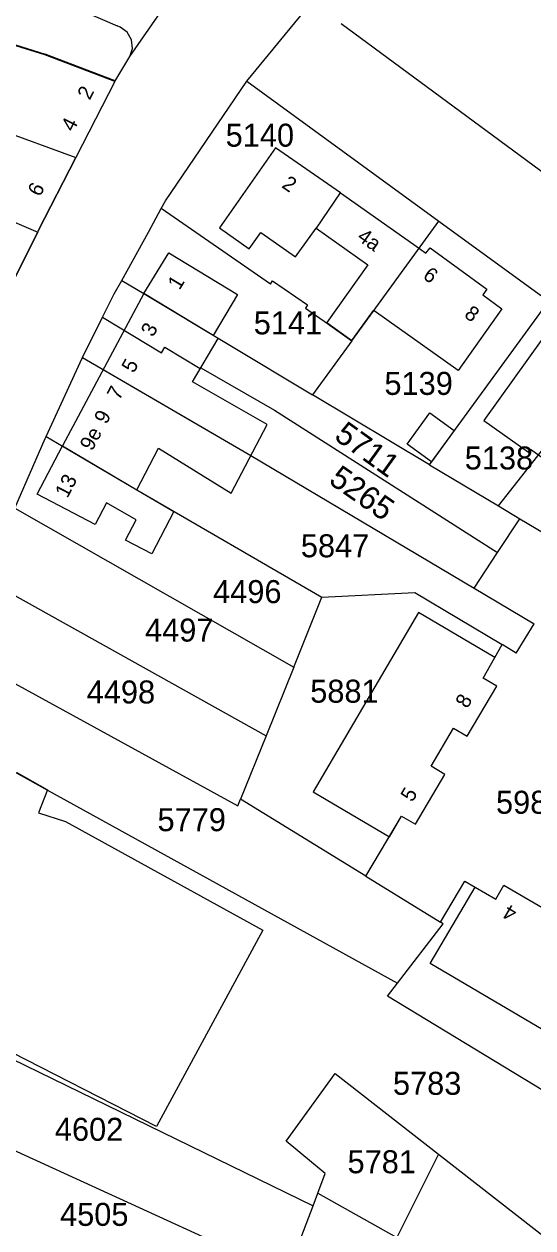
# Model space of a CAD drawing. Extents: x 191922 to 199923, y 328959 to 333350.
# Drawn here: x 196386.6 to 196446.4, y 331055.2 to 331196.6 of the extents above; entities that cross this region are included whole.
import ezdxf

# ---------------------------------------------------------------- set-up
doc = ezdxf.new("R2010")
doc.units = 0
for name, color, linetype in [('enkelbestemming', 7, 'Continuous'), ('Level 6', 7, 'Continuous'), ('maatvoering - maximum aantal wooneenheden', 7, 'Continuous'), ('recreatiewoning', 7, 'Continuous')]:
    doc.layers.add(name, color=color, linetype=linetype)

msp = doc.modelspace()

# ---------------------------------------------------------------- linework, layer by layer
at = {"layer": 'Level 6'}
for p, q in [((196399.03, 331192.79), (196408.67, 331206.7)), ((196378.62, 331204.59), (196397.55, 331196.4)), ((196412.76, 331189.9), (196420.42, 331199.18)), ((196389.07, 331192.97), (196375.41, 331197.24)), ((196397.92, 331196.24), (196397.55, 331196.4)), ((196398.74, 331195.65), (196397.92, 331196.24)), ((196423.85, 331196.65), (196449.47, 331177.76)), ((196399.25, 331194.76), (196398.74, 331195.65)), ((196399.35, 331193.75), (196399.25, 331194.76)), ((196399.03, 331192.79), (196399.35, 331193.75)), ((196397.3, 331189.85), (196389.07, 331192.97)), ((196397.3, 331189.85), (196399.03, 331192.79)), ((196397.3, 331189.85), (196392.72, 331180.93)), ((196403.22, 331175.83), (196412.76, 331189.9)), ((196412.76, 331189.9), (196435.32, 331173.47)), ((196373.78, 331187.87), (196392.72, 331180.93)), ((196357.01, 331185.57), (196388.23, 331172.18)), ((196388.3, 331172.3), (196392.72, 331180.93)), ((196401.24, 331172.16), (196402.74, 331174.94)), ((196402.74, 331174.94), (196403.22, 331175.83)), ((196415.54, 331166.07), (196402.74, 331174.94)), ((196425.1, 331159.39), (196435.32, 331173.47)), ((196435.32, 331173.47), (196447.96, 331164.27)), ((196384.63, 331164.99), (196388.23, 331172.18)), ((196388.3, 331172.3), (196388.23, 331172.18)), ((196398.09, 331166.49), (196401.24, 331172.16)), ((196397.21, 331164.92), (196398.09, 331166.49)), ((196398.09, 331166.49), (196400.7, 331164.95)), ((196415.54, 331166.07), (196415.81, 331166.46)), ((196415.81, 331166.46), (196419.91, 331163.61)), ((196395.84, 331162.16), (196397.21, 331164.92)), ((196400.7, 331164.95), (196420.49, 331153.05)), ((196419.91, 331163.61), (196419.67, 331163.25)), ((196434.21, 331144.85), (196448.23, 331164.07)), ((196393.49, 331157.44), (196395.84, 331162.16)), ((196395.84, 331162.16), (196402.76, 331157.99)), ((196419.67, 331163.25), (196422.24, 331161.42)), ((196422.24, 331161.42), (196425.1, 331159.39)), ((196425.1, 331159.39), (196420.49, 331153.05)), ((196402.76, 331157.99), (196403.15, 331158.64)), ((196403.15, 331158.64), (196407.31, 331156.14)), ((196442.32, 331140.01), (196456.44, 331158.04)), ((196389.22, 331148.17), (196393.46, 331157.38)), ((196393.46, 331157.38), (196393.49, 331157.44)), ((196393.49, 331157.44), (196413.26, 331145.93)), ((196407.31, 331156.14), (196407.36, 331156.23)), ((196407.36, 331156.23), (196416.04, 331151.26)), ((196434.21, 331144.85), (196420.49, 331153.05)), ((196416.04, 331151.26), (196442.21, 331134.55)), ((196385.56, 331139.76), (196389.11, 331147.94)), ((196389.11, 331147.94), (196389.22, 331148.17)), ((196389.22, 331148.17), (196399.85, 331141.92)), ((196413.26, 331145.93), (196439.47, 331130.36)), ((196434.21, 331144.85), (196442.32, 331140.01)), ((196399.85, 331141.92), (196421.57, 331129.3)), ((196385.56, 331139.76), (196418.28, 331121.09)), ((196442.32, 331140.01), (196444.82, 331138.51)), ((196442.21, 331134.55), (196444.82, 331138.51)), ((196444.82, 331138.51), (196451.56, 331134.48)), ((196439.47, 331130.36), (196442.21, 331134.55)), ((196382.07, 331131.42), (196415.03, 331113.02)), ((196421.57, 331129.3), (196432.49, 331129.85)), ((196432.49, 331129.85), (196442.74, 331123.72)), ((196439.47, 331130.36), (196446.51, 331126.18)), ((196418.28, 331121.09), (196421.57, 331129.3)), ((196444.4, 331122.73), (196446.51, 331126.18)), ((196444.4, 331122.73), (196442.74, 331123.72)), ((196418.28, 331121.09), (196415.03, 331113.02)), ((196415.03, 331113.02), (196412.03, 331105.56)), ((196426.73, 331096.52), (196412.03, 331105.56)), ((196426.73, 331096.52), (196435.53, 331091.11)), ((196365.37, 331084.72), (196420.55, 331057.82)), ((196414.12, 331051.21), (196362.64, 331074.73)), ((196435.28, 331063.87), (196430.39, 331054.08)), ((196420.55, 331057.82), (196421.11, 331059.3)), ((196421.11, 331059.3), (196430.39, 331054.08))]:
    msp.add_line(p, q, dxfattribs=at)
for points in [[(196426.73, 331096.52), (196430.95, 331103.57), (196432.59, 331102.62), (196436.04, 331108.48), (196434.41, 331109.46), (196437.06, 331113.91), (196438.66, 331112.97), (196442.11, 331118.83), (196440.51, 331119.78), (196442.74, 331123.72)], [(196378.67, 331122.9), (196411.72, 331104.79), (196412.03, 331105.56)], [(196375.21, 331114.49), (196389.37, 331106.64), (196430.46, 331083.95)], [(196435.53, 331091.11), (196438.38, 331095.94), (196442, 331093.84), (196442.96, 331095.47), (196448.84, 331092.02), (196447.88, 331090.37), (196452.41, 331087.78), (196453.3, 331089.39), (196459.17, 331085.92), (196458.2, 331084.29), (196460.62, 331082.86), (196461.99, 331082.05), (196463.24, 331084.17), (196480.22, 331087.04)], [(196430.46, 331083.95), (196435.84, 331090.92), (196435.53, 331091.11)], [(196475.61, 331054.21), (196458.86, 331064.46), (196452.21, 331068.6), (196452.17, 331068.54), (196429.31, 331082.45), (196430.46, 331083.95)], [(196421.11, 331059.3), (196421.98, 331061.61), (196417.39, 331065.41), (196423.15, 331073.34), (196435.28, 331063.87)], [(196435.28, 331063.87), (196451.1, 331051.53), (196465.75, 331041.48), (196466.88, 331043.86), (196489.9, 331033.26)], [(196418.53, 331052.44), (196418.62, 331052.68), (196420.55, 331057.82)]]:
    msp.add_lwpolyline(points, dxfattribs=at)
at = {"layer": 'recreatiewoning'}
for p, q in [((196377.97, 331196.55), (196389.11, 331193.07)), ((196397.33, 331189.94), (196389.11, 331193.07)), ((196397.33, 331189.94), (196392.72, 331180.93)), ((196416.14, 331182.06), (196409.58, 331172.67)), ((196423.78, 331176.77), (196416.14, 331182.06)), ((196392.72, 331180.93), (196388.3, 331172.3)), ((196420.94, 331172.65), (196423.78, 331176.77)), ((196423.78, 331176.77), (196433.04, 331170.25)), ((196388.23, 331172.18), (196384.63, 331164.99)), ((196388.3, 331172.3), (196388.23, 331172.18)), ((196409.58, 331172.67), (196413.06, 331170.2)), ((196413.06, 331170.2), (196414.44, 331172.14)), ((196414.44, 331172.14), (196418.51, 331169.25)), ((196418.51, 331169.25), (196420.9, 331172.62)), ((196420.9, 331172.62), (196426.97, 331168.31)), ((196400.7, 331164.95), (196403.61, 331169.75)), ((196403.61, 331169.75), (196411.67, 331164.84)), ((196433.04, 331170.25), (196433.81, 331169.68)), ((196433.81, 331169.68), (196434.29, 331170.33)), ((196434.29, 331170.33), (196440.94, 331165.47)), ((196426.97, 331168.31), (196422.16, 331161.54)), ((196400.7, 331164.95), (196391.12, 331147.05)), ((196409.41, 331159.68), (196400.7, 331164.95)), ((196411.67, 331164.84), (196408.83, 331160.03)), ((196440.94, 331165.47), (196440.47, 331164.82)), ((196440.47, 331164.82), (196442.73, 331163.17)), ((196425.12, 331159.43), (196427.64, 331162.98)), ((196437.58, 331155.92), (196427.74, 331162.91)), ((196442.73, 331163.17), (196437.58, 331155.92)), ((196422.16, 331161.54), (196425.12, 331159.43)), ((196406.38, 331154.58), (196409.41, 331159.68)), ((196447.51, 331159.7), (196440.6, 331150.06)), ((196395.92, 331156.02), (196413.26, 331145.93)), ((196415.15, 331149.56), (196406.38, 331154.58)), ((196431.6, 331147.27), (196434.28, 331150.93)), ((196434.28, 331150.93), (196437.13, 331148.85)), ((196410.93, 331141.49), (196415.15, 331149.56)), ((196440.6, 331150.06), (196445.83, 331146.31)), ((196437.13, 331148.85), (196434.45, 331145.18)), ((196388.17, 331141.39), (196391.12, 331147.05)), ((196391.12, 331147.05), (196399.85, 331141.92)), ((196399.85, 331141.92), (196402.39, 331146.8)), ((196402.39, 331146.8), (196410.93, 331141.49)), ((196434.45, 331145.18), (196431.6, 331147.27)), ((196445.83, 331146.31), (196446.09, 331146.67)), ((196446.09, 331146.67), (196452.9, 331141.78)), ((196394.99, 331137.83), (196388.17, 331141.39)), ((196399.85, 331141.92), (196404.2, 331139.37)), ((196396.32, 331140.37), (196394.99, 331137.83)), ((196399.77, 331138.38), (196396.32, 331140.37)), ((196404.2, 331139.37), (196401.62, 331134.38)), ((196398.52, 331135.99), (196399.77, 331138.38)), ((196401.62, 331134.38), (196398.52, 331135.99)), ((196432.92, 331127.49), (196420.55, 331106.43)), ((196441.89, 331122.22), (196432.92, 331127.49)), ((196440.51, 331119.78), (196441.89, 331122.22)), ((196442.11, 331118.83), (196440.51, 331119.78)), ((196438.66, 331112.97), (196442.11, 331118.83)), ((196434.41, 331109.46), (196437.06, 331113.91)), ((196437.06, 331113.91), (196438.66, 331112.97)), ((196385.77, 331108.72), (196389.39, 331106.68)), ((196432.59, 331102.62), (196436.04, 331108.48)), ((196436.04, 331108.48), (196434.41, 331109.46)), ((196389.39, 331106.68), (196388.32, 331103.97)), ((196420.55, 331106.43), (196429.51, 331101.16)), ((196388.32, 331103.97), (196391.49, 331102.93)), ((196391.49, 331102.93), (196414.65, 331090.2)), ((196429.51, 331101.16), (196430.95, 331103.57)), ((196430.95, 331103.57), (196432.59, 331102.62)), ((196442, 331093.84), (196442.96, 331095.47)), ((196442.96, 331095.47), (196448.84, 331092.02)), ((196434.3, 331086.29), (196439.58, 331095.24)), ((196439.58, 331095.24), (196442, 331093.84)), ((196414.65, 331090.2), (196402.16, 331067.14)), ((196455.33, 331073.89), (196434.3, 331086.29)), ((196402.16, 331067.14), (196382.15, 331077.36))]:
    msp.add_line(p, q, dxfattribs=at)

# ---------------------------------------------------------------- texts
at = {"layer": 'enkelbestemming'}
for s, p in [('5140', (196410.29, 331182.2)), ('5141', (196413.59, 331160.16)), ('5139', (196428.93, 331153.05)), ('5138', (196438.36, 331144.29)), ('5847', (196419.12, 331133.98)), ('4496', (196408.82, 331128.6)), ('4497', (196400.83, 331124.08)), ('4498', (196393.98, 331116.81)), ('5881', (196420.22, 331116.9)), ('5986', (196442.03, 331103.86)), ('5779', (196402.29, 331101.81)), ('5783', (196429.93, 331070.85)), ('4602', (196390.24, 331065.45)), ('5781', (196424.6, 331061.64)), ('4505', (196390.85, 331055.46))]:
    msp.add_text(s, height=2.7, dxfattribs=at).set_placement(p)
for s, rotation, p in [('5711', 324.2424, (196422.9, 331147.92)), ('5265', 325.1405, (196422.26, 331142.74))]:
    msp.add_text(s, height=2.7, rotation=rotation, dxfattribs=at).set_placement(p)
at = {"layer": 'maatvoering - maximum aantal wooneenheden'}
for s, rotation, p in [('2', 62.8451, (196394.33, 331187.58)), ('4', 62.8451, (196392.42, 331183.86)), ('6', 62.8451, (196388.51, 331176.24)), ('2', 325.3085, (196416.77, 331177.49)), ('4a', 324.8623, (196425.61, 331171.32)), ('6', 323.8757, (196433.33, 331166.81)), ('1', 58.7905, (196404.87, 331165.27)), ('8', 323.9558, (196438.19, 331162.27)), ('3', 61.8702, (196401.78, 331159.76)), ('5', 61.8702, (196399.51, 331155.52)), ('7', 61.8702, (196397.8, 331152.32)), ('9', 61.8702, (196396.29, 331149.5)), ('9e', 61.8702, (196394.61, 331146.37)), ('13', 62.4605, (196391.71, 331140.83)), ('8', 59.5868, (196438.66, 331116.13)), ('5', 59.5577, (196432.22, 331105.14)), ('4', 149.5083, (196444.65, 331092.62))]:
    msp.add_text(s, height=1.75, rotation=rotation, dxfattribs=at).set_placement(p)

doc.saveas('drawing.dxf')
